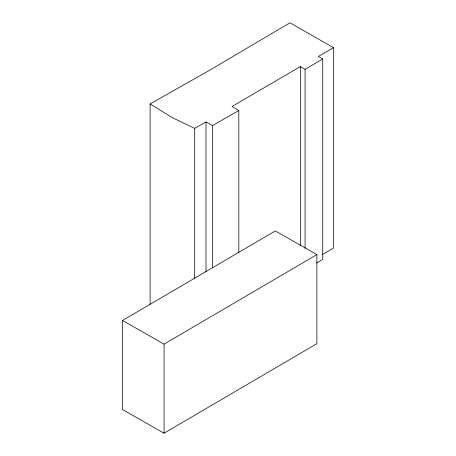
<?xml version="1.0" encoding="UTF-8"?>
<svg xmlns="http://www.w3.org/2000/svg" width="456" height="456" viewBox="0 0 456 456"><rect width="100%" height="100%" fill="white"/><g stroke="black" fill="none" stroke-linecap="round" stroke-linejoin="round"><path stroke-width="0.68" d="M122.504 320.482L275.31 230.941L316.892 254.602L316.892 343.676L164.057 433.2L122.504 409.556L122.504 320.482L164.057 344.126L316.892 254.602M305.081 248.417L305.081 69.318L300.379 66.604L232.07 106.465L238.819 110.5L238.819 252.641M305.081 69.318L322.74 59.023L318.339 56.481L333.496 47.658L289.953 22.8L208.985 70.623L150.104 103.922L150.104 304.34M316.646 262.987L322.74 259.435L322.74 59.023M322.58 254.431L333.496 248.075L333.496 47.658M150.104 103.922L172.106 117.528L194.701 128.381L206.004 121.963L212.604 125.531L238.819 110.5M300.379 66.604L300.379 245.704M212.604 125.531L212.604 267.672M206.004 121.963L206.004 271.918M194.701 128.381L194.701 278.342M164.057 344.126L164.057 433.2"/></g></svg>
